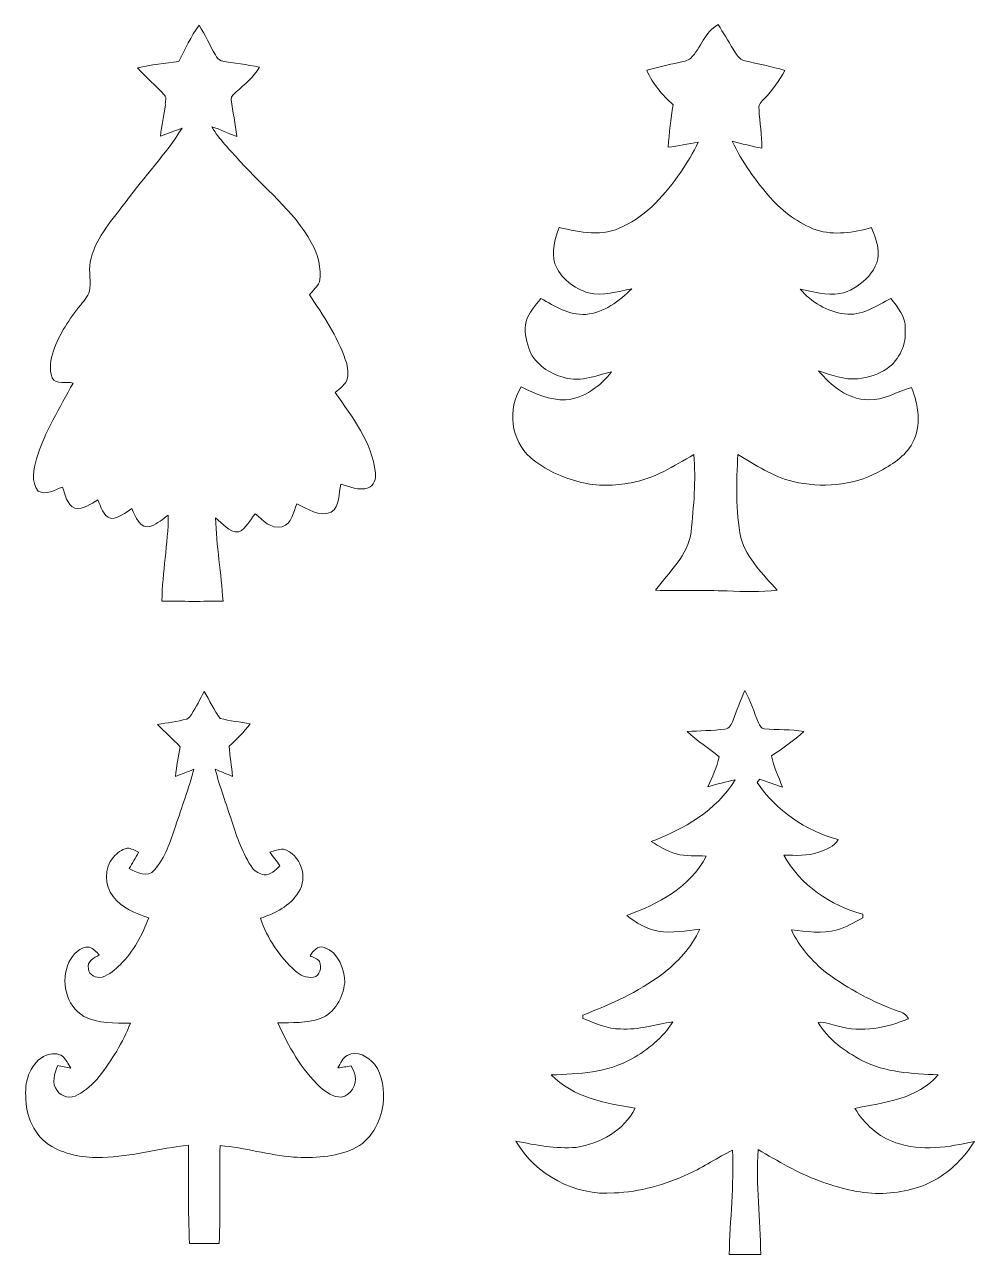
# Model space of a CAD drawing. Header units: centimetres. Extents: x -15.6 to 15.5, y -20.1 to 20.1.
import ezdxf

# ---------------------------------------------------------------- set-up
doc = ezdxf.new("R2010")
doc.units = ezdxf.units.CM
doc.header["$MEASUREMENT"] = 0
doc.layers.add('Layer 1', color=7, linetype='Continuous')

msp = doc.modelspace()

# ---------------------------------------------------------------- linework, layer by layer
at = {"layer": 'Layer 1', "color": 252, "lineweight": 9}
for points, knots in [([(6.24572, 19.02619), (6.58403, 19.36345), (6.69798, 19.89367), (7.14107, 20.12898), (7.14107, 20.12898), (7.30969, 19.86439), (7.4755, 19.59769), (7.63037, 19.32464), (7.63037, 19.32464), (7.7295, 19.17471), (7.82581, 18.98386), (8.01843, 18.94364), (8.01843, 18.94364), (8.45411, 18.84275), (8.89402, 18.75773), (9.32335, 18.63073), (9.32335, 18.63073), (9.15084, 18.28995), (8.91977, 17.98268), (8.65695, 17.7068), (8.65695, 17.7068), (8.56735, 17.60379), (8.43506, 17.50219), (8.48021, 17.34203), (8.48021, 17.34203), (8.50314, 16.92293), (8.57828, 16.50771), (8.5744, 16.0865), (8.5744, 16.0865), (8.24632, 16.13871), (7.92706, 16.23113), (7.60568, 16.31051), (7.60568, 16.31051), (7.92529, 15.63247), (8.36873, 15.01652), (8.86051, 14.45313), (8.86051, 14.45313), (9.27008, 13.99664), (9.77808, 13.62023), (10.35487, 13.40538), (10.35487, 13.40538), (10.94825, 13.21982), (11.58007, 13.32072), (12.16603, 13.48335), (12.16603, 13.48335), (12.25317, 13.23217), (12.37558, 12.98523), (12.377, 12.71394), (12.377, 12.71394), (12.42109, 12.36434), (12.22283, 12.04155), (11.984, 11.80554), (11.984, 11.80554), (11.74341, 11.57941), (11.45942, 11.37091), (11.12322, 11.32646), (11.12322, 11.32646), (10.68366, 11.24709), (10.25363, 11.38397), (9.82853, 11.47216), (9.82853, 11.47216), (10.19683, 11.04142), (10.71259, 10.72921), (11.27986, 10.6576), (11.27986, 10.6576), (11.83866, 10.57575), (12.32972, 10.92218), (12.80174, 11.1656), (12.80174, 11.1656), (13.02152, 10.87456), (13.29422, 10.57046), (13.26494, 10.17641), (13.26494, 10.17641), (13.31397, 9.67441), (13.0822, 9.15265), (12.66733, 8.86478), (12.66733, 8.86478), (12.39358, 8.66828), (12.0595, 8.57444), (11.72824, 8.53634), (11.72824, 8.53634), (11.27633, 8.48801), (10.84911, 8.65699), (10.42966, 8.79811), (10.42966, 8.79811), (10.83324, 8.30669), (11.39486, 7.85478), (12.06126, 7.84525), (12.06126, 7.84525), (12.56961, 7.82444), (12.99965, 8.12571), (13.47625, 8.24566), (13.47625, 8.24566), (13.70309, 7.67627), (13.80328, 6.99929), (13.50871, 6.43555), (13.50871, 6.43555), (13.26952, 5.98435), (12.8162, 5.71271), (12.38158, 5.47847), (12.38158, 5.47847), (11.53597, 5.02832), (10.52103, 4.95071), (9.59711, 5.1719), (9.59711, 5.1719), (8.93388, 5.32783), (8.3645, 5.71448), (7.78524, 6.05349), (7.78524, 6.05349), (7.74749, 5.1458), (7.69987, 4.22046), (7.89001, 3.32546), (7.89001, 3.32546), (8.08404, 2.63719), (8.62062, 2.13237), (9.07817, 1.61096), (9.07817, 1.61096), (8.53348, 1.55981), (7.98491, 1.55487), (7.43916, 1.58768), (7.43916, 1.58768), (6.65706, 1.62155), (5.87424, 1.58909), (5.09249, 1.61238), (5.09249, 1.61238), (5.53028, 2.21457), (6.15964, 2.74091), (6.25736, 3.52337), (6.25736, 3.52337), (6.33991, 4.36193), (6.42246, 5.20859), (6.34591, 6.05067), (6.34591, 6.05067), (5.6915, 5.68837), (5.05227, 5.2601), (4.29979, 5.13028), (4.29979, 5.13028), (3.74981, 5.03855), (3.17338, 5.00328), (2.62974, 5.14968), (2.62974, 5.14968), (2.03778, 5.30137), (1.46487, 5.55784), (0.99709, 5.95578), (0.99709, 5.95578), (0.34551, 6.51563), (0.23826, 7.55456), (0.69335, 8.26929), (0.69335, 8.26929), (1.15161, 8.05586), (1.62997, 7.82409), (2.14926, 7.84596), (2.14926, 7.84596), (2.76204, 7.89782), (3.28626, 8.29116), (3.65209, 8.76494), (3.65209, 8.76494), (3.11834, 8.63089), (2.54261, 8.38994), (1.9958, 8.6069), (1.9958, 8.6069), (1.53966, 8.75154), (1.09869, 9.06622), (0.94064, 9.53506), (0.94064, 9.53506), (0.85704, 9.81728), (0.77378, 10.12138), (0.85421, 10.41453), (0.85421, 10.41453), (0.941, 10.70558), (1.15584, 10.9303), (1.33928, 11.16313), (1.33928, 11.16313), (1.7919, 10.90631), (2.26391, 10.61174), (2.8079, 10.64419), (2.8079, 10.64419), (3.40656, 10.689), (3.89763, 11.07881), (4.31214, 11.47992), (4.31214, 11.47992), (3.84577, 11.39173), (3.37164, 11.23862), (2.89398, 11.3441), (2.89398, 11.3441), (2.42302, 11.49298), (1.97922, 11.82247), (1.7986, 12.29484), (1.7986, 12.29484), (1.68748, 12.69842), (1.78837, 13.11258), (1.94112, 13.48899), (1.94112, 13.48899), (2.6174, 13.32072), (3.37834, 13.18208), (4.02569, 13.51792), (4.02569, 13.51792), (4.81908, 13.89927), (5.42904, 14.57872), (5.91728, 15.29698), (5.91728, 15.29698), (6.14059, 15.60636), (6.32615, 15.94045), (6.49125, 16.2837), (6.49125, 16.2837), (6.16281, 16.22902), (5.83614, 16.16164), (5.50665, 16.11295), (5.50665, 16.11295), (5.53981, 16.57897), (5.58743, 17.04429), (5.66822, 17.50466), (5.66822, 17.50466), (5.31579, 17.82604), (4.99371, 18.18835), (4.80568, 18.63285), (4.80568, 18.63285), (5.1514, 18.73162), (5.50241, 18.80994), (5.85343, 18.88685), (5.85343, 18.88685), (5.98537, 18.92212), (6.13459, 18.9387), (6.24572, 19.02619)], [0, 0, 0, 0, 0.01754386, 0.01754386, 0.01754386, 0.01754386, 0.03508772, 0.03508772, 0.03508772, 0.03508772, 0.05263158, 0.05263158, 0.05263158, 0.05263158, 0.07017544, 0.07017544, 0.07017544, 0.07017544, 0.0877193, 0.0877193, 0.0877193, 0.0877193, 0.10526316, 0.10526316, 0.10526316, 0.10526316, 0.12280702, 0.12280702, 0.12280702, 0.12280702, 0.14035088, 0.14035088, 0.14035088, 0.14035088, 0.15789474, 0.15789474, 0.15789474, 0.15789474, 0.1754386, 0.1754386, 0.1754386, 0.1754386, 0.19298246, 0.19298246, 0.19298246, 0.19298246, 0.21052632, 0.21052632, 0.21052632, 0.21052632, 0.22807018, 0.22807018, 0.22807018, 0.22807018, 0.24561404, 0.24561404, 0.24561404, 0.24561404, 0.26315789, 0.26315789, 0.26315789, 0.26315789, 0.28070175, 0.28070175, 0.28070175, 0.28070175, 0.29824561, 0.29824561, 0.29824561, 0.29824561, 0.31578947, 0.31578947, 0.31578947, 0.31578947, 0.33333333, 0.33333333, 0.33333333, 0.33333333, 0.35087719, 0.35087719, 0.35087719, 0.35087719, 0.36842105, 0.36842105, 0.36842105, 0.36842105, 0.38596491, 0.38596491, 0.38596491, 0.38596491, 0.40350877, 0.40350877, 0.40350877, 0.40350877, 0.42105263, 0.42105263, 0.42105263, 0.42105263, 0.43859649, 0.43859649, 0.43859649, 0.43859649, 0.45614035, 0.45614035, 0.45614035, 0.45614035, 0.47368421, 0.47368421, 0.47368421, 0.47368421, 0.49122807, 0.49122807, 0.49122807, 0.49122807, 0.50877193, 0.50877193, 0.50877193, 0.50877193, 0.52631579, 0.52631579, 0.52631579, 0.52631579, 0.54385965, 0.54385965, 0.54385965, 0.54385965, 0.56140351, 0.56140351, 0.56140351, 0.56140351, 0.57894737, 0.57894737, 0.57894737, 0.57894737, 0.59649123, 0.59649123, 0.59649123, 0.59649123, 0.61403509, 0.61403509, 0.61403509, 0.61403509, 0.63157895, 0.63157895, 0.63157895, 0.63157895, 0.64912281, 0.64912281, 0.64912281, 0.64912281, 0.66666667, 0.66666667, 0.66666667, 0.66666667, 0.68421053, 0.68421053, 0.68421053, 0.68421053, 0.70175439, 0.70175439, 0.70175439, 0.70175439, 0.71929825, 0.71929825, 0.71929825, 0.71929825, 0.73684211, 0.73684211, 0.73684211, 0.73684211, 0.75438596, 0.75438596, 0.75438596, 0.75438596, 0.77192982, 0.77192982, 0.77192982, 0.77192982, 0.78947368, 0.78947368, 0.78947368, 0.78947368, 0.80701754, 0.80701754, 0.80701754, 0.80701754, 0.8245614, 0.8245614, 0.8245614, 0.8245614, 0.84210526, 0.84210526, 0.84210526, 0.84210526, 0.85964912, 0.85964912, 0.85964912, 0.85964912, 0.87719298, 0.87719298, 0.87719298, 0.87719298, 0.89473684, 0.89473684, 0.89473684, 0.89473684, 0.9122807, 0.9122807, 0.9122807, 0.9122807, 0.92982456, 0.92982456, 0.92982456, 0.92982456, 0.94736842, 0.94736842, 0.94736842, 0.94736842, 0.96491228, 0.96491228, 0.96491228, 0.96491228, 1, 1, 1, 1]), ([(-10.51687, 18.92495), (-10.31896, 19.33099), (-10.11964, 19.73951), (-9.85541, 20.10781), (-9.85541, 20.10781), (-9.65186, 19.79701), (-9.50475, 19.45482), (-9.3199, 19.13379), (-9.3199, 19.13379), (-9.27016, 19.059), (-9.21971, 18.96834), (-9.12622, 18.94435), (-9.12622, 18.94435), (-8.71383, 18.85227), (-8.28908, 18.83146), (-7.87774, 18.73056), (-7.87774, 18.73056), (-8.07353, 18.41377), (-8.36246, 18.17141), (-8.63974, 17.92941), (-8.63974, 17.92941), (-8.70359, 17.85744), (-8.82142, 17.7883), (-8.80237, 17.67646), (-8.80237, 17.67646), (-8.74946, 17.27359), (-8.66514, 16.87531), (-8.62281, 16.47067), (-8.62281, 16.47067), (-8.90115, 16.56063), (-9.15586, 16.71303), (-9.4409, 16.78217), (-9.4409, 16.78217), (-9.19043, 16.36731), (-8.84083, 16.02441), (-8.52227, 15.66246), (-8.52227, 15.66246), (-7.7324, 14.78333), (-6.75908, 14.04709), (-6.17982, 12.99616), (-6.17982, 12.99616), (-5.95546, 12.60846), (-5.84574, 12.14985), (-5.90818, 11.70394), (-5.90818, 11.70394), (-5.99638, 11.54871), (-6.12232, 11.41854), (-6.23697, 11.28272), (-6.23697, 11.28272), (-5.79565, 10.60856), (-5.32575, 9.93476), (-5.06575, 9.16429), (-5.06575, 9.16429), (-4.98673, 8.9752), (-4.96768, 8.766), (-4.98884, 8.56351), (-4.98884, 8.56351), (-5.04, 8.35043), (-5.23967, 8.22096), (-5.3956, 8.08408), (-5.3956, 8.08408), (-4.83856, 7.28293), (-4.18522, 6.45848), (-4.08009, 5.45271), (-4.08009, 5.45271), (-4.05257, 5.26327), (-4.12419, 5.03573), (-4.31821, 4.96482), (-4.31821, 4.96482), (-4.62019, 4.8604), (-4.92464, 5.00645), (-5.21286, 5.089), (-5.21286, 5.089), (-5.28553, 4.78314), (-5.23685, 4.36404), (-5.52965, 4.16543), (-5.52965, 4.16543), (-5.92864, 3.99433), (-6.30365, 4.28749), (-6.65537, 4.44024), (-6.65537, 4.44024), (-6.77143, 4.16825), (-6.80777, 3.78725), (-7.13479, 3.68918), (-7.13479, 3.68918), (-7.49956, 3.59781), (-7.76838, 3.90473), (-8.01885, 4.11639), (-8.01885, 4.11639), (-8.18783, 3.91566), (-8.3046, 3.63591), (-8.55508, 3.52267), (-8.55508, 3.52267), (-8.87857, 3.48668), (-9.07754, 3.81583), (-9.31496, 3.97987), (-9.31496, 3.97987), (-9.28744, 3.06617), (-9.12552, 2.16341), (-9.07013, 1.25148), (-9.07013, 1.25148), (-9.73653, 1.24972), (-10.40293, 1.24372), (-11.06897, 1.25995), (-11.06897, 1.25995), (-11.06227, 2.20222), (-10.8633, 3.12967), (-10.86224, 4.07159), (-10.86224, 4.07159), (-11.04145, 3.94071), (-11.21608, 3.79572), (-11.42175, 3.70717), (-11.42175, 3.70717), (-11.78581, 3.58581), (-11.93786, 4.02608), (-12.05393, 4.28749), (-12.05393, 4.28749), (-12.26736, 4.15555), (-12.4702, 3.96999), (-12.73479, 3.9654), (-12.73479, 3.9654), (-13.00713, 4.04972), (-13.07204, 4.34429), (-13.168, 4.5743), (-13.168, 4.5743), (-13.40048, 4.43989), (-13.63966, 4.24727), (-13.92753, 4.29384), (-13.92753, 4.29384), (-14.19599, 4.41978), (-14.22598, 4.74504), (-14.32934, 4.99022), (-14.32934, 4.99022), (-14.57205, 4.88545), (-14.87227, 4.71223), (-15.12733, 4.85969), (-15.12733, 4.85969), (-15.36016, 5.15956), (-15.27443, 5.57583), (-15.17601, 5.91097), (-15.17601, 5.91097), (-14.91072, 6.79715), (-14.41401, 7.58702), (-13.97798, 8.39523), (-13.97798, 8.39523), (-14.19529, 8.44886), (-14.52901, 8.32997), (-14.66519, 8.56527), (-14.66519, 8.56527), (-14.76467, 8.84785), (-14.72445, 9.16923), (-14.6225, 9.44545), (-14.6225, 9.44545), (-14.43094, 10.00249), (-14.09968, 10.50167), (-13.72927, 10.95499), (-13.72927, 10.95499), (-13.60297, 11.11656), (-13.4414, 11.27284), (-13.42729, 11.49227), (-13.42729, 11.49227), (-13.39801, 11.82106), (-13.49185, 12.15867), (-13.39095, 12.48146), (-13.39095, 12.48146), (-13.20116, 13.20113), (-12.68222, 13.75887), (-12.24478, 14.33813), (-12.24478, 14.33813), (-11.64365, 15.1474), (-10.94726, 15.88541), (-10.41033, 16.7416), (-10.41033, 16.7416), (-10.64599, 16.652), (-10.88165, 16.56239), (-11.12048, 16.48196), (-11.12048, 16.48196), (-11.08767, 16.82274), (-11.00794, 17.15612), (-10.95855, 17.49443), (-10.95855, 17.49443), (-10.97301, 17.5925), (-10.89223, 17.73573), (-10.99171, 17.81652), (-10.99171, 17.81652), (-11.26441, 18.13472), (-11.59461, 18.39754), (-11.86942, 18.71469), (-11.86942, 18.71469), (-11.42245, 18.80853), (-10.97019, 18.87026), (-10.51687, 18.92495)], [0, 0, 0, 0, 0.02040816, 0.02040816, 0.02040816, 0.02040816, 0.04081633, 0.04081633, 0.04081633, 0.04081633, 0.06122449, 0.06122449, 0.06122449, 0.06122449, 0.08163265, 0.08163265, 0.08163265, 0.08163265, 0.10204082, 0.10204082, 0.10204082, 0.10204082, 0.12244898, 0.12244898, 0.12244898, 0.12244898, 0.14285714, 0.14285714, 0.14285714, 0.14285714, 0.16326531, 0.16326531, 0.16326531, 0.16326531, 0.18367347, 0.18367347, 0.18367347, 0.18367347, 0.20408163, 0.20408163, 0.20408163, 0.20408163, 0.2244898, 0.2244898, 0.2244898, 0.2244898, 0.24489796, 0.24489796, 0.24489796, 0.24489796, 0.26530612, 0.26530612, 0.26530612, 0.26530612, 0.28571429, 0.28571429, 0.28571429, 0.28571429, 0.30612245, 0.30612245, 0.30612245, 0.30612245, 0.32653061, 0.32653061, 0.32653061, 0.32653061, 0.34693878, 0.34693878, 0.34693878, 0.34693878, 0.36734694, 0.36734694, 0.36734694, 0.36734694, 0.3877551, 0.3877551, 0.3877551, 0.3877551, 0.40816327, 0.40816327, 0.40816327, 0.40816327, 0.42857143, 0.42857143, 0.42857143, 0.42857143, 0.44897959, 0.44897959, 0.44897959, 0.44897959, 0.46938776, 0.46938776, 0.46938776, 0.46938776, 0.48979592, 0.48979592, 0.48979592, 0.48979592, 0.51020408, 0.51020408, 0.51020408, 0.51020408, 0.53061224, 0.53061224, 0.53061224, 0.53061224, 0.55102041, 0.55102041, 0.55102041, 0.55102041, 0.57142857, 0.57142857, 0.57142857, 0.57142857, 0.59183673, 0.59183673, 0.59183673, 0.59183673, 0.6122449, 0.6122449, 0.6122449, 0.6122449, 0.63265306, 0.63265306, 0.63265306, 0.63265306, 0.65306122, 0.65306122, 0.65306122, 0.65306122, 0.67346939, 0.67346939, 0.67346939, 0.67346939, 0.69387755, 0.69387755, 0.69387755, 0.69387755, 0.71428571, 0.71428571, 0.71428571, 0.71428571, 0.73469388, 0.73469388, 0.73469388, 0.73469388, 0.75510204, 0.75510204, 0.75510204, 0.75510204, 0.7755102, 0.7755102, 0.7755102, 0.7755102, 0.79591837, 0.79591837, 0.79591837, 0.79591837, 0.81632653, 0.81632653, 0.81632653, 0.81632653, 0.83673469, 0.83673469, 0.83673469, 0.83673469, 0.85714286, 0.85714286, 0.85714286, 0.85714286, 0.87755102, 0.87755102, 0.87755102, 0.87755102, 0.89795918, 0.89795918, 0.89795918, 0.89795918, 0.91836735, 0.91836735, 0.91836735, 0.91836735, 0.93877551, 0.93877551, 0.93877551, 0.93877551, 0.95918367, 0.95918367, 0.95918367, 0.95918367, 1, 1, 1, 1]), ([(-9.68467, -1.70338), (-9.50405, -1.99196), (-9.37952, -2.31722), (-9.16362, -2.58215), (-9.16362, -2.58215), (-8.84365, -2.67105), (-8.50886, -2.69081), (-8.18431, -2.76313), (-8.18431, -2.76313), (-8.3868, -3.02771), (-8.61858, -3.26831), (-8.86481, -3.49232), (-8.86481, -3.49232), (-8.84788, -3.82358), (-8.79003, -4.15096), (-8.75475, -4.48045), (-8.75475, -4.48045), (-8.94701, -4.40778), (-9.13504, -4.32523), (-9.32519, -4.24797), (-9.32519, -4.24797), (-9.17596, -4.823), (-8.96253, -5.37862), (-8.78614, -5.94554), (-8.78614, -5.94554), (-8.60905, -6.47894), (-8.42455, -7.0201), (-8.10634, -7.48859), (-8.10634, -7.48859), (-8.0118, -7.60218), (-7.86822, -7.67415), (-7.72464, -7.70343), (-7.72464, -7.70343), (-7.51332, -7.71295), (-7.34328, -7.55032), (-7.20993, -7.40427), (-7.20993, -7.40427), (-7.31647, -7.25505), (-7.43077, -7.11217), (-7.53837, -6.96401), (-7.53837, -6.96401), (-7.3962, -6.91144), (-7.24874, -6.86629), (-7.09493, -6.86488), (-7.09493, -6.86488), (-6.52731, -7.01833), (-6.26519, -7.79691), (-6.60316, -8.27316), (-6.60316, -8.27316), (-6.87021, -8.72966), (-7.3648, -8.96284), (-7.84493, -9.12653), (-7.84493, -9.12653), (-7.62268, -9.78693), (-7.21699, -10.37925), (-6.7044, -10.84809), (-6.7044, -10.84809), (-6.55059, -11.00366), (-6.32799, -11.08128), (-6.11033, -11.05799), (-6.11033, -11.05799), (-5.88984, -11.01778), (-5.83622, -10.72744), (-5.90854, -10.54576), (-5.90854, -10.54576), (-5.9805, -10.44098), (-6.11209, -10.40818), (-6.22074, -10.35667), (-6.22074, -10.35667), (-6.1135, -10.20639), (-5.98262, -10.00777), (-5.75931, -10.07939), (-5.75931, -10.07939), (-5.28447, -10.23108), (-5.09574, -10.78706), (-5.08409, -11.23756), (-5.08409, -11.23756), (-5.14583, -11.71698), (-5.40689, -12.23874), (-5.89019, -12.41019), (-5.89019, -12.41019), (-6.33399, -12.55941), (-6.80847, -12.54072), (-7.26991, -12.54707), (-7.26991, -12.54707), (-6.93265, -13.31824), (-6.50649, -14.07142), (-5.88631, -14.65174), (-5.88631, -14.65174), (-5.69511, -14.82495), (-5.46016, -14.989), (-5.18993, -14.97841), (-5.18993, -14.97841), (-4.87631, -14.92373), (-4.69286, -14.57589), (-4.74014, -14.27815), (-4.74014, -14.27815), (-4.76801, -14.1642), (-4.82763, -14.06154), (-4.87701, -13.95641), (-4.87701, -13.95641), (-5.01989, -13.98252), (-5.16382, -14.00545), (-5.3074, -14.02556), (-5.3074, -14.02556), (-5.22097, -13.87916), (-5.1677, -13.68795), (-5.00013, -13.61493), (-5.00013, -13.61493), (-4.68122, -13.44312), (-4.32139, -13.65585), (-4.11043, -13.89821), (-4.11043, -13.89821), (-3.82609, -14.26686), (-3.7954, -14.76675), (-3.82962, -15.21301), (-3.82962, -15.21301), (-3.91499, -15.80709), (-4.23425, -16.41598), (-4.80081, -16.67316), (-4.80081, -16.67316), (-5.41359, -16.9522), (-6.10433, -16.97866), (-6.76579, -16.94233), (-6.76579, -16.94233), (-7.57365, -16.87671), (-8.35505, -16.63506), (-9.16291, -16.56838), (-9.16291, -16.56838), (-9.20207, -17.63696), (-9.14316, -18.70692), (-9.19607, -19.77513), (-9.19607, -19.77513), (-9.51886, -19.77478), (-9.8413, -19.77478), (-10.16374, -19.77513), (-10.16374, -19.77513), (-10.2283, -18.70233), (-10.18703, -17.62707), (-10.19973, -16.55356), (-10.19973, -16.55356), (-11.14482, -16.65305), (-12.06627, -16.9328), (-13.02054, -16.95361), (-13.02054, -16.95361), (-13.58851, -16.97725), (-14.178, -16.88095), (-14.67718, -16.59837), (-14.67718, -16.59837), (-15.24727, -16.26253), (-15.54008, -15.58695), (-15.52914, -14.94243), (-15.52914, -14.94243), (-15.56759, -14.42349), (-15.36122, -13.82589), (-14.85322, -13.60328), (-14.85322, -13.60328), (-14.68459, -13.55813), (-14.47716, -13.53308), (-14.32511, -13.63609), (-14.32511, -13.63609), (-14.21575, -13.74969), (-14.13285, -13.88939), (-14.057, -14.02803), (-14.057, -14.02803), (-14.20058, -14.00792), (-14.3424, -13.97864), (-14.48351, -13.9476), (-14.48351, -13.9476), (-14.58228, -14.19877), (-14.69764, -14.52968), (-14.50009, -14.76392), (-14.50009, -14.76392), (-14.36356, -14.97841), (-14.04395, -15.04685), (-13.83157, -14.90786), (-13.83157, -14.90786), (-13.55923, -14.75757), (-13.32287, -14.54767), (-13.1232, -14.3106), (-13.1232, -14.3106), (-12.71538, -13.77191), (-12.34991, -13.19512), (-12.10085, -12.56435), (-12.10085, -12.56435), (-12.61131, -12.54283), (-13.15636, -12.58552), (-13.62379, -12.33575), (-13.62379, -12.33575), (-14.21998, -11.99532), (-14.40131, -11.16418), (-14.11415, -10.56728), (-14.11415, -10.56728), (-13.98856, -10.32316), (-13.75961, -10.0307), (-13.44881, -10.07622), (-13.44881, -10.07622), (-13.31793, -10.12278), (-13.21633, -10.22367), (-13.12073, -10.32104), (-13.12073, -10.32104), (-13.28159, -10.42758), (-13.54053, -10.53024), (-13.47915, -10.78), (-13.47915, -10.78), (-13.46539, -10.98955), (-13.22056, -11.09927), (-13.03253, -11.04882), (-13.03253, -11.04882), (-12.78982, -10.98356), (-12.59967, -10.80611), (-12.42611, -10.6336), (-12.42611, -10.6336), (-11.99325, -10.21379), (-11.70997, -9.66734), (-11.5043, -9.10644), (-11.5043, -9.10644), (-11.93222, -8.96531), (-12.38589, -8.78681), (-12.66741, -8.4157), (-12.66741, -8.4157), (-12.95915, -8.05338), (-12.97503, -7.47236), (-12.65612, -7.12205), (-12.65612, -7.12205), (-12.54358, -6.98023), (-12.38342, -6.87405), (-12.20809, -6.83101), (-12.20809, -6.83101), (-12.07368, -6.83383), (-11.95515, -6.90897), (-11.83767, -6.96683), (-11.83767, -6.96683), (-11.93398, -7.14533), (-12.03805, -7.31961), (-12.14036, -7.49529), (-12.14036, -7.49529), (-11.90294, -7.6297), (-11.53252, -7.80644), (-11.31838, -7.54327), (-11.31838, -7.54327), (-10.9582, -7.14498), (-10.80192, -6.61581), (-10.62694, -6.11981), (-10.62694, -6.11981), (-10.4255, -5.49539), (-10.19479, -4.88015), (-10.02051, -4.24726), (-10.02051, -4.24726), (-10.22371, -4.32311), (-10.42374, -4.40707), (-10.628, -4.4801), (-10.628, -4.4801), (-10.59554, -4.15589), (-10.5271, -3.83698), (-10.47595, -3.5156), (-10.47595, -3.5156), (-10.70596, -3.25631), (-10.97407, -3.03547), (-11.21079, -2.78359), (-11.21079, -2.78359), (-10.89329, -2.72362), (-10.56908, -2.69469), (-10.25793, -2.60261), (-10.25793, -2.60261), (-10.1842, -2.58039), (-10.13728, -2.51301), (-10.09989, -2.45057), (-10.09989, -2.45057), (-9.95066, -2.2075), (-9.82508, -1.95139), (-9.68467, -1.70338)], [0, 0, 0, 0, 0.01449275, 0.01449275, 0.01449275, 0.01449275, 0.02898551, 0.02898551, 0.02898551, 0.02898551, 0.04347826, 0.04347826, 0.04347826, 0.04347826, 0.05797101, 0.05797101, 0.05797101, 0.05797101, 0.07246377, 0.07246377, 0.07246377, 0.07246377, 0.08695652, 0.08695652, 0.08695652, 0.08695652, 0.10144928, 0.10144928, 0.10144928, 0.10144928, 0.11594203, 0.11594203, 0.11594203, 0.11594203, 0.13043478, 0.13043478, 0.13043478, 0.13043478, 0.14492754, 0.14492754, 0.14492754, 0.14492754, 0.15942029, 0.15942029, 0.15942029, 0.15942029, 0.17391304, 0.17391304, 0.17391304, 0.17391304, 0.1884058, 0.1884058, 0.1884058, 0.1884058, 0.20289855, 0.20289855, 0.20289855, 0.20289855, 0.2173913, 0.2173913, 0.2173913, 0.2173913, 0.23188406, 0.23188406, 0.23188406, 0.23188406, 0.24637681, 0.24637681, 0.24637681, 0.24637681, 0.26086957, 0.26086957, 0.26086957, 0.26086957, 0.27536232, 0.27536232, 0.27536232, 0.27536232, 0.28985507, 0.28985507, 0.28985507, 0.28985507, 0.30434783, 0.30434783, 0.30434783, 0.30434783, 0.31884058, 0.31884058, 0.31884058, 0.31884058, 0.33333333, 0.33333333, 0.33333333, 0.33333333, 0.34782609, 0.34782609, 0.34782609, 0.34782609, 0.36231884, 0.36231884, 0.36231884, 0.36231884, 0.37681159, 0.37681159, 0.37681159, 0.37681159, 0.39130435, 0.39130435, 0.39130435, 0.39130435, 0.4057971, 0.4057971, 0.4057971, 0.4057971, 0.42028986, 0.42028986, 0.42028986, 0.42028986, 0.43478261, 0.43478261, 0.43478261, 0.43478261, 0.44927536, 0.44927536, 0.44927536, 0.44927536, 0.46376812, 0.46376812, 0.46376812, 0.46376812, 0.47826087, 0.47826087, 0.47826087, 0.47826087, 0.49275362, 0.49275362, 0.49275362, 0.49275362, 0.50724638, 0.50724638, 0.50724638, 0.50724638, 0.52173913, 0.52173913, 0.52173913, 0.52173913, 0.53623188, 0.53623188, 0.53623188, 0.53623188, 0.55072464, 0.55072464, 0.55072464, 0.55072464, 0.56521739, 0.56521739, 0.56521739, 0.56521739, 0.57971014, 0.57971014, 0.57971014, 0.57971014, 0.5942029, 0.5942029, 0.5942029, 0.5942029, 0.60869565, 0.60869565, 0.60869565, 0.60869565, 0.62318841, 0.62318841, 0.62318841, 0.62318841, 0.63768116, 0.63768116, 0.63768116, 0.63768116, 0.65217391, 0.65217391, 0.65217391, 0.65217391, 0.66666667, 0.66666667, 0.66666667, 0.66666667, 0.68115942, 0.68115942, 0.68115942, 0.68115942, 0.69565217, 0.69565217, 0.69565217, 0.69565217, 0.71014493, 0.71014493, 0.71014493, 0.71014493, 0.72463768, 0.72463768, 0.72463768, 0.72463768, 0.73913043, 0.73913043, 0.73913043, 0.73913043, 0.75362319, 0.75362319, 0.75362319, 0.75362319, 0.76811594, 0.76811594, 0.76811594, 0.76811594, 0.7826087, 0.7826087, 0.7826087, 0.7826087, 0.79710145, 0.79710145, 0.79710145, 0.79710145, 0.8115942, 0.8115942, 0.8115942, 0.8115942, 0.82608696, 0.82608696, 0.82608696, 0.82608696, 0.84057971, 0.84057971, 0.84057971, 0.84057971, 0.85507246, 0.85507246, 0.85507246, 0.85507246, 0.86956522, 0.86956522, 0.86956522, 0.86956522, 0.88405797, 0.88405797, 0.88405797, 0.88405797, 0.89855072, 0.89855072, 0.89855072, 0.89855072, 0.91304348, 0.91304348, 0.91304348, 0.91304348, 0.92753623, 0.92753623, 0.92753623, 0.92753623, 0.94202899, 0.94202899, 0.94202899, 0.94202899, 0.95652174, 0.95652174, 0.95652174, 0.95652174, 0.97101449, 0.97101449, 0.97101449, 0.97101449, 1, 1, 1, 1]), ([(8.01913, -1.67022), (8.19905, -2.00995), (8.31476, -2.37754), (8.46751, -2.72961), (8.46751, -2.72961), (8.50632, -2.81075), (8.55147, -2.91447), (8.65307, -2.92823), (8.65307, -2.92823), (9.08487, -2.95892), (9.52055, -2.94022), (9.95024, -3.0069), (9.95024, -3.0069), (9.6278, -3.30993), (9.26126, -3.56076), (8.89367, -3.80523), (8.89367, -3.80523), (8.94799, -4.16648), (9.12262, -4.49068), (9.24856, -4.82935), (9.24856, -4.82935), (8.99774, -4.75209), (8.75044, -4.66707), (8.50738, -4.56935), (8.50738, -4.56935), (8.47633, -4.60604), (8.44564, -4.64308), (8.41565, -4.68048), (8.41565, -4.68048), (9.04183, -5.59488), (10.00174, -6.27044), (11.0763, -6.54561), (11.0763, -6.54561), (10.9493, -6.78938), (10.67308, -6.87123), (10.43531, -6.96648), (10.43531, -6.96648), (10.06842, -7.09277), (9.6726, -7.06349), (9.29125, -7.06137), (9.29125, -7.06137), (9.83664, -8.03399), (10.81419, -8.7159), (11.88558, -8.9886), (11.88558, -8.9886), (11.88346, -9.02987), (11.8817, -9.0715), (11.88028, -9.11348), (11.88028, -9.11348), (11.60335, -9.25142), (11.34089, -9.42922), (11.03573, -9.50083), (11.03573, -9.50083), (10.54925, -9.64688), (10.03526, -9.55269), (9.54066, -9.50859), (9.54066, -9.50859), (9.80419, -10.06175), (10.21729, -10.53165), (10.69283, -10.91371), (10.69283, -10.91371), (11.41074, -11.43688), (12.19778, -11.8722), (13.03881, -12.16395), (13.03881, -12.16395), (13.17286, -12.20911), (13.31045, -12.27261), (13.37324, -12.41231), (13.37324, -12.41231), (12.65463, -12.7231), (11.83689, -12.87303), (11.06995, -12.65572), (11.06995, -12.65572), (10.85476, -12.61939), (10.64203, -12.49591), (10.41873, -12.53966), (10.41873, -12.53966), (10.74222, -13.09246), (11.29432, -13.47981), (11.84995, -13.77861), (11.84995, -13.77861), (12.61336, -14.18537), (13.49918, -14.20477), (14.34232, -14.2531), (14.34232, -14.2531), (13.67522, -15.05073), (12.57102, -15.15163), (11.6217, -15.34777), (11.6217, -15.34777), (11.92191, -15.86459), (12.39569, -16.28263), (12.96543, -16.47454), (12.96543, -16.47454), (13.7994, -16.75712), (14.69616, -16.62271), (15.53365, -16.42903), (15.53365, -16.42903), (15.21509, -16.9448), (14.77588, -17.39141), (14.24531, -17.6888), (14.24531, -17.6888), (13.69497, -18.00983), (13.04727, -18.11566), (12.41827, -18.13613), (12.41827, -18.13613), (11.74164, -18.13754), (11.08089, -17.94668), (10.44906, -17.72055), (10.44906, -17.72055), (9.74351, -17.4602), (9.09863, -17.0725), (8.44952, -16.69927), (8.44952, -16.69927), (8.36732, -17.84403), (8.53419, -18.98456), (8.53666, -20.12898), (8.53666, -20.12898), (8.1927, -20.12685), (7.84909, -20.1265), (7.50584, -20.12861), (7.50584, -20.12861), (7.52842, -18.99232), (7.66918, -17.85743), (7.61238, -16.72043), (7.61238, -16.72043), (7.12096, -16.95185), (6.67364, -17.26794), (6.17693, -17.49019), (6.17693, -17.49019), (5.4121, -17.84508), (4.58272, -18.08744), (3.73676, -18.11637), (3.73676, -18.11637), (2.459, -18.22326), (1.15972, -17.52582), (0.51766, -16.42163), (0.51766, -16.42163), (1.16642, -16.54898), (1.82541, -16.68022), (2.49075, -16.62518), (2.49075, -16.62518), (3.27145, -16.50629), (4.06343, -16.07662), (4.42186, -15.34495), (4.42186, -15.34495), (3.45278, -15.17244), (2.38668, -15.00275), (1.67866, -14.24957), (1.67866, -14.24957), (2.57401, -14.23052), (3.51733, -14.1762), (4.31532, -13.72535), (4.31532, -13.72535), (4.84766, -13.43325), (5.33026, -13.03214), (5.65834, -12.51638), (5.65834, -12.51638), (5.09037, -12.60457), (4.53051, -12.78731), (3.94878, -12.74991), (3.94878, -12.74991), (3.51134, -12.75027), (3.11093, -12.56012), (2.71229, -12.4049), (2.71229, -12.4049), (2.71265, -12.37773), (2.71335, -12.32341), (2.71371, -12.29624), (2.71371, -12.29624), (3.61576, -11.94029), (4.51781, -11.55294), (5.29498, -10.96239), (5.29498, -10.96239), (5.81251, -10.57328), (6.27394, -10.08115), (6.54099, -9.4846), (6.54099, -9.4846), (6.08908, -9.53752), (5.63224, -9.6162), (5.17751, -9.55093), (5.17751, -9.55093), (4.79545, -9.47155), (4.44761, -9.27541), (4.14775, -9.03023), (4.14775, -9.03023), (5.18103, -8.66828), (6.23513, -8.10418), (6.7516, -7.08924), (6.7516, -7.08924), (6.42422, -7.06913), (6.08979, -7.10512), (5.77053, -7.01728), (5.77053, -7.01728), (5.47102, -6.94284), (5.2082, -6.77104), (4.95173, -6.60735), (4.95173, -6.60735), (6.02982, -6.21612), (7.08321, -5.59523), (7.69775, -4.59687), (7.69775, -4.59687), (7.39542, -4.65049), (7.1012, -4.73939), (6.80699, -4.82476), (6.80699, -4.82476), (6.94669, -4.50197), (7.09662, -4.18129), (7.18093, -3.83839), (7.18093, -3.83839), (6.83556, -3.55582), (6.45421, -3.31911), (6.12754, -3.01431), (6.12754, -3.01431), (6.53746, -2.98256), (6.95092, -2.98749), (7.35908, -2.93352), (7.35908, -2.93352), (7.50796, -2.91412), (7.58874, -2.77371), (7.63496, -2.64565), (7.63496, -2.64565), (7.75561, -2.31757), (7.87132, -1.98737), (8.01913, -1.67022)], [0, 0, 0, 0, 0.01754386, 0.01754386, 0.01754386, 0.01754386, 0.03508772, 0.03508772, 0.03508772, 0.03508772, 0.05263158, 0.05263158, 0.05263158, 0.05263158, 0.07017544, 0.07017544, 0.07017544, 0.07017544, 0.0877193, 0.0877193, 0.0877193, 0.0877193, 0.10526316, 0.10526316, 0.10526316, 0.10526316, 0.12280702, 0.12280702, 0.12280702, 0.12280702, 0.14035088, 0.14035088, 0.14035088, 0.14035088, 0.15789474, 0.15789474, 0.15789474, 0.15789474, 0.1754386, 0.1754386, 0.1754386, 0.1754386, 0.19298246, 0.19298246, 0.19298246, 0.19298246, 0.21052632, 0.21052632, 0.21052632, 0.21052632, 0.22807018, 0.22807018, 0.22807018, 0.22807018, 0.24561404, 0.24561404, 0.24561404, 0.24561404, 0.26315789, 0.26315789, 0.26315789, 0.26315789, 0.28070175, 0.28070175, 0.28070175, 0.28070175, 0.29824561, 0.29824561, 0.29824561, 0.29824561, 0.31578947, 0.31578947, 0.31578947, 0.31578947, 0.33333333, 0.33333333, 0.33333333, 0.33333333, 0.35087719, 0.35087719, 0.35087719, 0.35087719, 0.36842105, 0.36842105, 0.36842105, 0.36842105, 0.38596491, 0.38596491, 0.38596491, 0.38596491, 0.40350877, 0.40350877, 0.40350877, 0.40350877, 0.42105263, 0.42105263, 0.42105263, 0.42105263, 0.43859649, 0.43859649, 0.43859649, 0.43859649, 0.45614035, 0.45614035, 0.45614035, 0.45614035, 0.47368421, 0.47368421, 0.47368421, 0.47368421, 0.49122807, 0.49122807, 0.49122807, 0.49122807, 0.50877193, 0.50877193, 0.50877193, 0.50877193, 0.52631579, 0.52631579, 0.52631579, 0.52631579, 0.54385965, 0.54385965, 0.54385965, 0.54385965, 0.56140351, 0.56140351, 0.56140351, 0.56140351, 0.57894737, 0.57894737, 0.57894737, 0.57894737, 0.59649123, 0.59649123, 0.59649123, 0.59649123, 0.61403509, 0.61403509, 0.61403509, 0.61403509, 0.63157895, 0.63157895, 0.63157895, 0.63157895, 0.64912281, 0.64912281, 0.64912281, 0.64912281, 0.66666667, 0.66666667, 0.66666667, 0.66666667, 0.68421053, 0.68421053, 0.68421053, 0.68421053, 0.70175439, 0.70175439, 0.70175439, 0.70175439, 0.71929825, 0.71929825, 0.71929825, 0.71929825, 0.73684211, 0.73684211, 0.73684211, 0.73684211, 0.75438596, 0.75438596, 0.75438596, 0.75438596, 0.77192982, 0.77192982, 0.77192982, 0.77192982, 0.78947368, 0.78947368, 0.78947368, 0.78947368, 0.80701754, 0.80701754, 0.80701754, 0.80701754, 0.8245614, 0.8245614, 0.8245614, 0.8245614, 0.84210526, 0.84210526, 0.84210526, 0.84210526, 0.85964912, 0.85964912, 0.85964912, 0.85964912, 0.87719298, 0.87719298, 0.87719298, 0.87719298, 0.89473684, 0.89473684, 0.89473684, 0.89473684, 0.9122807, 0.9122807, 0.9122807, 0.9122807, 0.92982456, 0.92982456, 0.92982456, 0.92982456, 0.94736842, 0.94736842, 0.94736842, 0.94736842, 0.96491228, 0.96491228, 0.96491228, 0.96491228, 1, 1, 1, 1])]:
    msp.add_open_spline(points, degree=3, knots=knots, dxfattribs=at)

doc.saveas('drawing.dxf')
